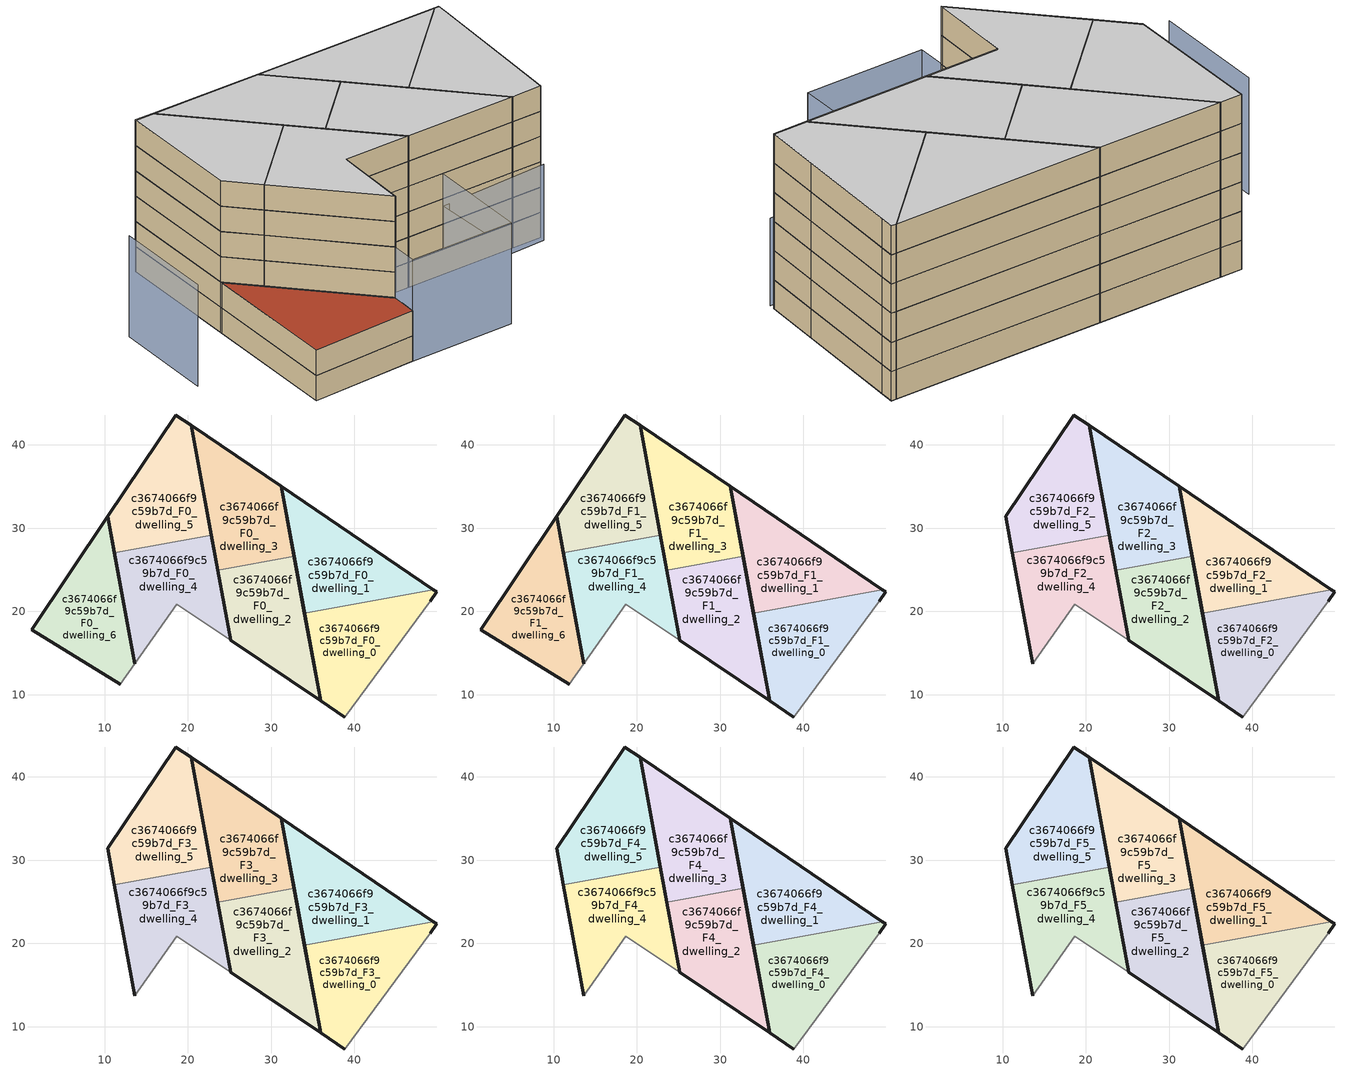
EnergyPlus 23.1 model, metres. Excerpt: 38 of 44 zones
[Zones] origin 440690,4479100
c3674066f9c59b7d_F0_dwelling_0
 floor ground (EU_floor_Construction): 42.39,12.1 49.08,21.19 49.91,22.33 49.48,22.63 34,19.78 35.93,9.28 38.85,7.32 z0
 wall outside (EU_wall_Construction): 49.48,22.63 49.91,22.33 49.08,21.19 / 38.85,7.32 35.93,9.28 34,19.78 z0:3
 wall adiabatic (EU_wall_Construction): 49.08,21.19 42.39,12.1 38.85,7.32 z0:3
 wall to c3674066f9c59b7d_F0_dwelling_1 (EU_wall_Construction): 34,19.78 49.48,22.63 z0:3
c3674066f9c59b7d_F0_dwelling_1
 floor ground (EU_floor_Construction): 49.48,22.63 31.2,35.01 34,19.78 z0
 wall outside (EU_wall_Construction): 34,19.78 31.2,35.01 49.48,22.63 z0:3
c3674066f9c59b7d_F0_dwelling_2
 floor ground (EU_floor_Construction): 35.93,9.28 32.74,26.64 23.59,24.95 25.13,16.54 z0
 wall outside (EU_wall_Construction): 32.74,26.64 35.93,9.28 25.13,16.54 23.59,24.95 z0:3
 wall to c3674066f9c59b7d_F0_dwelling_3 (EU_wall_Construction): 23.59,24.95 32.74,26.64 z0:3
c3674066f9c59b7d_F0_dwelling_3
 floor ground (EU_floor_Construction): 32.74,26.64 31.2,35.01 20.39,42.34 23.59,24.95 z0
 wall outside (EU_wall_Construction): 23.59,24.95 20.39,42.34 31.2,35.01 32.74,26.64 z0:3
c3674066f9c59b7d_F0_dwelling_4
 floor ground (EU_floor_Construction): 25.13,16.54 22.81,29.17 11.17,27.03 13.61,13.74 18.68,20.88 z0
 wall outside (EU_wall_Construction): 13.61,13.74 11.17,27.03 / 22.81,29.17 25.13,16.54 z0:3
 wall adiabatic (EU_wall_Construction): 25.13,16.54 18.68,20.88 13.61,13.74 z0:3
 wall to c3674066f9c59b7d_F0_dwelling_5 (EU_wall_Construction): 11.17,27.03 22.81,29.17 z0:3
c3674066f9c59b7d_F0_dwelling_5
 floor ground (EU_floor_Construction): 22.81,29.17 20.39,42.34 18.55,43.59 10.37,31.4 11.17,27.03 z0
 wall outside (EU_wall_Construction): 11.17,27.03 10.37,31.4 18.55,43.59 20.39,42.34 22.81,29.17 z0:3
c3674066f9c59b7d_F0_dwelling_6
 floor ground (EU_floor_Construction): 11.85,11.26 13.61,13.74 10.37,31.4 1.21,17.77 z0
 wall outside (EU_wall_Construction): 11.85,11.26 1.21,17.77 10.37,31.4 13.61,13.74 z0:3
 wall adiabatic (EU_wall_Construction): 13.61,13.74 11.85,11.26 z0:3
c3674066f9c59b7d_F1_dwelling_0
 floor to c3674066f9c59b7d_F0_dwelling_0 (EU_floor_Construction): 42.39,12.1 49.08,21.19 49.91,22.33 49.48,22.63 34,19.78 35.93,9.28 38.85,7.32 z3
 wall outside (EU_wall_Construction): 49.48,22.63 49.91,22.33 49.08,21.19 / 38.85,7.32 35.93,9.28 34,19.78 z3:6
 wall adiabatic (EU_wall_Construction): 49.08,21.19 42.39,12.1 38.85,7.32 z3:6
 wall to c3674066f9c59b7d_F1_dwelling_1 (EU_wall_Construction): 34,19.78 49.48,22.63 z3:6
c3674066f9c59b7d_F1_dwelling_1
 floor to c3674066f9c59b7d_F0_dwelling_1 (EU_floor_Construction): 49.48,22.63 31.2,35.01 34,19.78 z3
 wall outside (EU_wall_Construction): 34,19.78 31.2,35.01 49.48,22.63 z3:6
c3674066f9c59b7d_F1_dwelling_2
 floor to c3674066f9c59b7d_F0_dwelling_2 (EU_floor_Construction): 35.93,9.28 32.74,26.64 23.59,24.95 25.13,16.54 z3
 wall outside (EU_wall_Construction): 32.74,26.64 35.93,9.28 25.13,16.54 23.59,24.95 z3:6
 wall to c3674066f9c59b7d_F1_dwelling_3 (EU_wall_Construction): 23.59,24.95 32.74,26.64 z3:6
c3674066f9c59b7d_F1_dwelling_3
 floor to c3674066f9c59b7d_F0_dwelling_3 (EU_floor_Construction): 32.74,26.64 31.2,35.01 20.39,42.34 23.59,24.95 z3
 wall outside (EU_wall_Construction): 23.59,24.95 20.39,42.34 31.2,35.01 32.74,26.64 z3:6
c3674066f9c59b7d_F1_dwelling_4
 floor to c3674066f9c59b7d_F0_dwelling_4 (EU_floor_Construction): 25.13,16.54 22.81,29.17 11.17,27.03 13.61,13.74 18.68,20.88 z3
 wall outside (EU_wall_Construction): 13.61,13.74 11.17,27.03 / 22.81,29.17 25.13,16.54 z3:6
 wall adiabatic (EU_wall_Construction): 25.13,16.54 18.68,20.88 13.61,13.74 z3:6
 wall to c3674066f9c59b7d_F1_dwelling_5 (EU_wall_Construction): 11.17,27.03 22.81,29.17 z3:6
c3674066f9c59b7d_F1_dwelling_5
 floor to c3674066f9c59b7d_F0_dwelling_5 (EU_floor_Construction): 22.81,29.17 20.39,42.34 18.55,43.59 10.37,31.4 11.17,27.03 z3
 wall outside (EU_wall_Construction): 11.17,27.03 10.37,31.4 18.55,43.59 20.39,42.34 22.81,29.17 z3:6
c3674066f9c59b7d_F1_dwelling_6
 floor to c3674066f9c59b7d_F0_dwelling_6 (EU_floor_Construction): 11.85,11.26 13.61,13.74 10.37,31.4 1.21,17.77 z3
 wall outside (EU_wall_Construction): 11.85,11.26 1.21,17.77 10.37,31.4 13.61,13.74 z3:6
 wall adiabatic (EU_wall_Construction): 13.61,13.74 11.85,11.26 z3:6
 roof outside (EU_roof_Construction): 10.37,31.4 13.61,13.74 11.85,11.26 1.21,17.77 z6
c3674066f9c59b7d_F2_dwelling_0
 floor to c3674066f9c59b7d_F1_dwelling_0 (EU_floor_Construction): 42.39,12.1 49.08,21.19 49.91,22.33 49.48,22.63 34,19.78 35.93,9.28 38.85,7.32 z6
 wall outside (EU_wall_Construction): 49.48,22.63 49.91,22.33 49.08,21.19 / 38.85,7.32 35.93,9.28 34,19.78 z6:9
 wall adiabatic (EU_wall_Construction): 49.08,21.19 42.39,12.1 38.85,7.32 z6:9
 wall to c3674066f9c59b7d_F2_dwelling_1 (EU_wall_Construction): 34,19.78 49.48,22.63 z6:9
c3674066f9c59b7d_F2_dwelling_1
 floor to c3674066f9c59b7d_F1_dwelling_1 (EU_floor_Construction): 49.48,22.63 31.2,35.01 34,19.78 z6
 wall outside (EU_wall_Construction): 34,19.78 31.2,35.01 49.48,22.63 z6:9
c3674066f9c59b7d_F2_dwelling_2
 floor to c3674066f9c59b7d_F1_dwelling_2 (EU_floor_Construction): 35.93,9.28 32.74,26.64 23.59,24.95 25.13,16.54 z6
 wall outside (EU_wall_Construction): 32.74,26.64 35.93,9.28 25.13,16.54 23.59,24.95 z6:9
 wall to c3674066f9c59b7d_F2_dwelling_3 (EU_wall_Construction): 23.59,24.95 32.74,26.64 z6:9
c3674066f9c59b7d_F2_dwelling_3
 floor to c3674066f9c59b7d_F1_dwelling_3 (EU_floor_Construction): 32.74,26.64 31.2,35.01 20.39,42.34 23.59,24.95 z6
 wall outside (EU_wall_Construction): 23.59,24.95 20.39,42.34 31.2,35.01 32.74,26.64 z6:9
c3674066f9c59b7d_F2_dwelling_4
 floor to c3674066f9c59b7d_F1_dwelling_4 (EU_floor_Construction): 25.13,16.54 22.81,29.17 11.17,27.03 13.61,13.74 18.68,20.88 z6
 wall outside (EU_wall_Construction): 13.61,13.74 11.17,27.03 / 22.81,29.17 25.13,16.54 z6:9
 wall adiabatic (EU_wall_Construction): 25.13,16.54 18.68,20.88 13.61,13.74 z6:9
 wall to c3674066f9c59b7d_F2_dwelling_5 (EU_wall_Construction): 11.17,27.03 22.81,29.17 z6:9
c3674066f9c59b7d_F2_dwelling_5
 floor to c3674066f9c59b7d_F1_dwelling_5 (EU_floor_Construction): 22.81,29.17 20.39,42.34 18.55,43.59 10.37,31.4 11.17,27.03 z6
 wall outside (EU_wall_Construction): 11.17,27.03 10.37,31.4 18.55,43.59 20.39,42.34 22.81,29.17 z6:9
c3674066f9c59b7d_F3_dwelling_0
 floor to c3674066f9c59b7d_F2_dwelling_0 (EU_floor_Construction): 42.39,12.1 49.08,21.19 49.91,22.33 49.48,22.63 34,19.78 35.93,9.28 38.85,7.32 z9
 wall outside (EU_wall_Construction): 49.48,22.63 49.91,22.33 49.08,21.19 / 38.85,7.32 35.93,9.28 34,19.78 z9:12
 wall adiabatic (EU_wall_Construction): 49.08,21.19 42.39,12.1 38.85,7.32 z9:12
 wall to c3674066f9c59b7d_F3_dwelling_1 (EU_wall_Construction): 34,19.78 49.48,22.63 z9:12
c3674066f9c59b7d_F3_dwelling_1
 floor to c3674066f9c59b7d_F2_dwelling_1 (EU_floor_Construction): 49.48,22.63 31.2,35.01 34,19.78 z9
 wall outside (EU_wall_Construction): 34,19.78 31.2,35.01 49.48,22.63 z9:12
c3674066f9c59b7d_F3_dwelling_2
 floor to c3674066f9c59b7d_F2_dwelling_2 (EU_floor_Construction): 35.93,9.28 32.74,26.64 23.59,24.95 25.13,16.54 z9
 wall outside (EU_wall_Construction): 32.74,26.64 35.93,9.28 25.13,16.54 23.59,24.95 z9:12
 wall to c3674066f9c59b7d_F3_dwelling_3 (EU_wall_Construction): 23.59,24.95 32.74,26.64 z9:12
c3674066f9c59b7d_F3_dwelling_3
 floor to c3674066f9c59b7d_F2_dwelling_3 (EU_floor_Construction): 32.74,26.64 31.2,35.01 20.39,42.34 23.59,24.95 z9
 wall outside (EU_wall_Construction): 23.59,24.95 20.39,42.34 31.2,35.01 32.74,26.64 z9:12
c3674066f9c59b7d_F3_dwelling_4
 floor to c3674066f9c59b7d_F2_dwelling_4 (EU_floor_Construction): 25.13,16.54 22.81,29.17 11.17,27.03 13.61,13.74 18.68,20.88 z9
 wall outside (EU_wall_Construction): 13.61,13.74 11.17,27.03 / 22.81,29.17 25.13,16.54 z9:12
 wall adiabatic (EU_wall_Construction): 25.13,16.54 18.68,20.88 13.61,13.74 z9:12
 wall to c3674066f9c59b7d_F3_dwelling_5 (EU_wall_Construction): 11.17,27.03 22.81,29.17 z9:12
c3674066f9c59b7d_F3_dwelling_5
 floor to c3674066f9c59b7d_F2_dwelling_5 (EU_floor_Construction): 22.81,29.17 20.39,42.34 18.55,43.59 10.37,31.4 11.17,27.03 z9
 wall outside (EU_wall_Construction): 11.17,27.03 10.37,31.4 18.55,43.59 20.39,42.34 22.81,29.17 z9:12
c3674066f9c59b7d_F4_dwelling_0
 floor to c3674066f9c59b7d_F3_dwelling_0 (EU_floor_Construction): 42.39,12.1 49.08,21.19 49.91,22.33 49.48,22.63 34,19.78 35.93,9.28 38.85,7.32 z12
 wall outside (EU_wall_Construction): 49.48,22.63 49.91,22.33 49.08,21.19 / 38.85,7.32 35.93,9.28 34,19.78 z12:15
 wall adiabatic (EU_wall_Construction): 49.08,21.19 42.39,12.1 38.85,7.32 z12:15
 wall to c3674066f9c59b7d_F4_dwelling_1 (EU_wall_Construction): 34,19.78 49.48,22.63 z12:15
c3674066f9c59b7d_F4_dwelling_1
 floor to c3674066f9c59b7d_F3_dwelling_1 (EU_floor_Construction): 49.48,22.63 31.2,35.01 34,19.78 z12
 wall outside (EU_wall_Construction): 34,19.78 31.2,35.01 49.48,22.63 z12:15
c3674066f9c59b7d_F4_dwelling_2
 floor to c3674066f9c59b7d_F3_dwelling_2 (EU_floor_Construction): 35.93,9.28 32.74,26.64 23.59,24.95 25.13,16.54 z12
 wall outside (EU_wall_Construction): 32.74,26.64 35.93,9.28 25.13,16.54 23.59,24.95 z12:15
 wall to c3674066f9c59b7d_F4_dwelling_3 (EU_wall_Construction): 23.59,24.95 32.74,26.64 z12:15
c3674066f9c59b7d_F4_dwelling_3
 floor to c3674066f9c59b7d_F3_dwelling_3 (EU_floor_Construction): 32.74,26.64 31.2,35.01 20.39,42.34 23.59,24.95 z12
 wall outside (EU_wall_Construction): 23.59,24.95 20.39,42.34 31.2,35.01 32.74,26.64 z12:15
c3674066f9c59b7d_F4_dwelling_4
 floor to c3674066f9c59b7d_F3_dwelling_4 (EU_floor_Construction): 25.13,16.54 22.81,29.17 11.17,27.03 13.61,13.74 18.68,20.88 z12
 wall outside (EU_wall_Construction): 13.61,13.74 11.17,27.03 / 22.81,29.17 25.13,16.54 z12:15
 wall adiabatic (EU_wall_Construction): 25.13,16.54 18.68,20.88 13.61,13.74 z12:15
 wall to c3674066f9c59b7d_F4_dwelling_5 (EU_wall_Construction): 11.17,27.03 22.81,29.17 z12:15
c3674066f9c59b7d_F4_dwelling_5
 floor to c3674066f9c59b7d_F3_dwelling_5 (EU_floor_Construction): 22.81,29.17 20.39,42.34 18.55,43.59 10.37,31.4 11.17,27.03 z12
 wall outside (EU_wall_Construction): 11.17,27.03 10.37,31.4 18.55,43.59 20.39,42.34 22.81,29.17 z12:15
c3674066f9c59b7d_F5_dwelling_0
 floor to c3674066f9c59b7d_F4_dwelling_0 (EU_floor_Construction): 42.39,12.1 49.08,21.19 49.91,22.33 49.48,22.63 34,19.78 35.93,9.28 38.85,7.32 z15
 wall outside (EU_wall_Construction): 49.48,22.63 49.91,22.33 49.08,21.19 / 38.85,7.32 35.93,9.28 34,19.78 z15:18
 wall adiabatic (EU_wall_Construction): 49.08,21.19 42.39,12.1 38.85,7.32 z15:18
 wall to c3674066f9c59b7d_F5_dwelling_1 (EU_wall_Construction): 34,19.78 49.48,22.63 z15:18
 ceiling to c3674066f9c59b7d_F6_dwelling_0 (EU_floor_Construction): 49.91,22.33 49.08,21.19 42.39,12.1 38.85,7.32 35.93,9.28 34,19.78 49.48,22.63 z18
c3674066f9c59b7d_F5_dwelling_1
 floor to c3674066f9c59b7d_F4_dwelling_1 (EU_floor_Construction): 49.48,22.63 31.2,35.01 34,19.78 z15
 wall outside (EU_wall_Construction): 34,19.78 31.2,35.01 49.48,22.63 z15:18
 ceiling to c3674066f9c59b7d_F6_dwelling_1 (EU_floor_Construction): 49.48,22.63 34,19.78 31.2,35.01 z18
c3674066f9c59b7d_F5_dwelling_2
 floor to c3674066f9c59b7d_F4_dwelling_2 (EU_floor_Construction): 35.93,9.28 32.74,26.64 23.59,24.95 25.13,16.54 z15
 wall outside (EU_wall_Construction): 32.74,26.64 35.93,9.28 25.13,16.54 23.59,24.95 z15:18
 wall to c3674066f9c59b7d_F5_dwelling_3 (EU_wall_Construction): 23.59,24.95 32.74,26.64 z15:18
 ceiling to c3674066f9c59b7d_F6_dwelling_2 (EU_floor_Construction): 32.74,26.64 35.93,9.28 25.13,16.54 23.59,24.95 z18
c3674066f9c59b7d_F5_dwelling_3
 floor to c3674066f9c59b7d_F4_dwelling_3 (EU_floor_Construction): 32.74,26.64 31.2,35.01 20.39,42.34 23.59,24.95 z15
 wall outside (EU_wall_Construction): 23.59,24.95 20.39,42.34 31.2,35.01 32.74,26.64 z15:18
 ceiling to c3674066f9c59b7d_F6_dwelling_3 (EU_floor_Construction): 31.2,35.01 32.74,26.64 23.59,24.95 20.39,42.34 z18
c3674066f9c59b7d_F5_dwelling_4
 floor to c3674066f9c59b7d_F4_dwelling_4 (EU_floor_Construction): 25.13,16.54 22.81,29.17 11.17,27.03 13.61,13.74 18.68,20.88 z15
 wall outside (EU_wall_Construction): 13.61,13.74 11.17,27.03 / 22.81,29.17 25.13,16.54 z15:18
 wall adiabatic (EU_wall_Construction): 25.13,16.54 18.68,20.88 13.61,13.74 z15:18
 wall to c3674066f9c59b7d_F5_dwelling_5 (EU_wall_Construction): 11.17,27.03 22.81,29.17 z15:18
 ceiling to c3674066f9c59b7d_F6_dwelling_4 (EU_floor_Construction): 22.81,29.17 25.13,16.54 18.68,20.88 13.61,13.74 11.17,27.03 z18
c3674066f9c59b7d_F5_dwelling_5
 floor to c3674066f9c59b7d_F4_dwelling_5 (EU_floor_Construction): 22.81,29.17 20.39,42.34 18.55,43.59 10.37,31.4 11.17,27.03 z15
 wall outside (EU_wall_Construction): 11.17,27.03 10.37,31.4 18.55,43.59 20.39,42.34 22.81,29.17 z15:18
 ceiling to c3674066f9c59b7d_F6_dwelling_5 (EU_floor_Construction): 20.39,42.34 22.81,29.17 11.17,27.03 10.37,31.4 18.55,43.59 z18
shading: 6.44,39.85 -0.16,30.02 / 18.43,21.05 28.66,14.18 / 28.66,14.18 22.09,4.39 / 22.09,4.39 11.85,11.26 / 11.85,11.26 18.43,21.05 z0:12; 22.11,4.99 27.37,13.62 / 27.37,13.62 38.5,6.84 z0:9
[Building]
EU S2 Campaign: North Axis=0; Terrain=City; Solar Distribution=FullExterior
[Site:Location]
Madrid: Latitude=40.5; Longitude=-3.5; Time Zone=1; Elevation=609
[SizingPeriod:WeatherFileDays]
AnnualSizingPeriod: Begin Month=1; Begin Day of Month=1; End Month=12; End Day of Month=31; Day of Week for Start Day=Monday; Use Weather File Daylight Saving Period=No; Use Weather File Rain and Snow Indicators=No
[MATERIAL]
EU_InternalMass_Material: Roughness=MediumRough; Thickness=0.1; Conductivity=1; Density=1800; Specific Heat=900; Thermal Absorptance=0.9; Solar Absorptance=0.7; Visible Absorptance=0.7
[MATERIAL:NOMASS] Roughness=MediumRough; Thermal Absorptance=0.9; Solar Absorptance=0.7; Visible Absorptance=0.7
Name | Thermal Resistance
EU_wall_NoMass | 1.60022
EU_roof_NoMass | 1.57597
EU_floor_NoMass | 0.470652
[CONSTRUCTION]
EU_wall_Construction: EU_wall_NoMass
EU_roof_Construction: EU_roof_NoMass
EU_floor_Construction: EU_floor_NoMass
EU_InternalMass_Construction: EU_InternalMass_Material
[ZONE] Type=1; Multiplier=1; Ceiling Height=autocalculate; Floor Area=autocalculate; Part of Total Floor Area=Yes
Name | Volume
c3674066f9c59b7d_F0_dwelling_0; c3674066f9c59b7d_F1_dwelling_0; c3674066f9c59b7d_F2_dwelling_0; c3674066f9c59b7d_F3_dwelling_0; c3674066f9c59b7d_F4_dwelling_0; c3674066f9c59b7d_F5_dwelling_0 | 365.674
c3674066f9c59b7d_F0_dwelling_1; c3674066f9c59b7d_F1_dwelling_1; c3674066f9c59b7d_F2_dwelling_1; c3674066f9c59b7d_F3_dwelling_1; c3674066f9c59b7d_F4_dwelling_1; c3674066f9c59b7d_F5_dwelling_1 | 365.646
c3674066f9c59b7d_F0_dwelling_2; c3674066f9c59b7d_F1_dwelling_2; c3674066f9c59b7d_F2_dwelling_2; c3674066f9c59b7d_F3_dwelling_2; c3674066f9c59b7d_F4_dwelling_2; c3674066f9c59b7d_F5_dwelling_2 | 365.638
c3674066f9c59b7d_F0_dwelling_3; c3674066f9c59b7d_F1_dwelling_3; c3674066f9c59b7d_F2_dwelling_3; c3674066f9c59b7d_F3_dwelling_3; c3674066f9c59b7d_F4_dwelling_3; c3674066f9c59b7d_F5_dwelling_3 | 365.64
c3674066f9c59b7d_F0_dwelling_4; c3674066f9c59b7d_F1_dwelling_4; c3674066f9c59b7d_F2_dwelling_4; c3674066f9c59b7d_F3_dwelling_4; c3674066f9c59b7d_F4_dwelling_4; c3674066f9c59b7d_F5_dwelling_4 | 365.632
c3674066f9c59b7d_F0_dwelling_5; c3674066f9c59b7d_F1_dwelling_5; c3674066f9c59b7d_F2_dwelling_5; c3674066f9c59b7d_F3_dwelling_5; c3674066f9c59b7d_F4_dwelling_5; c3674066f9c59b7d_F5_dwelling_5 | 365.651
c3674066f9c59b7d_F0_dwelling_6; c3674066f9c59b7d_F1_dwelling_6 | 365.665
[INTERNALMASS] Construction=EU_InternalMass_Construction
Name | Zone or ZoneList | Surface Area
c3674066f9c59b7d_F0_dwelling_0_EU_InternalMass | c3674066f9c59b7d_F0_dwelling_0 | 121.892
c3674066f9c59b7d_F0_dwelling_1_EU_InternalMass | c3674066f9c59b7d_F0_dwelling_1 | 121.886
c3674066f9c59b7d_F0_dwelling_2_EU_InternalMass | c3674066f9c59b7d_F0_dwelling_2 | 121.879
c3674066f9c59b7d_F0_dwelling_3_EU_InternalMass | c3674066f9c59b7d_F0_dwelling_3 | 121.878
c3674066f9c59b7d_F0_dwelling_4_EU_InternalMass | c3674066f9c59b7d_F0_dwelling_4 | 121.875
c3674066f9c59b7d_F0_dwelling_5_EU_InternalMass | c3674066f9c59b7d_F0_dwelling_5 | 121.883
c3674066f9c59b7d_F0_dwelling_6_EU_InternalMass | c3674066f9c59b7d_F0_dwelling_6 | 121.888
c3674066f9c59b7d_F1_dwelling_0_EU_InternalMass | c3674066f9c59b7d_F1_dwelling_0 | 121.892
c3674066f9c59b7d_F1_dwelling_1_EU_InternalMass | c3674066f9c59b7d_F1_dwelling_1 | 121.886
c3674066f9c59b7d_F1_dwelling_2_EU_InternalMass | c3674066f9c59b7d_F1_dwelling_2 | 121.879
c3674066f9c59b7d_F1_dwelling_3_EU_InternalMass | c3674066f9c59b7d_F1_dwelling_3 | 121.878
c3674066f9c59b7d_F1_dwelling_4_EU_InternalMass | c3674066f9c59b7d_F1_dwelling_4 | 121.875
c3674066f9c59b7d_F1_dwelling_5_EU_InternalMass | c3674066f9c59b7d_F1_dwelling_5 | 121.883
c3674066f9c59b7d_F1_dwelling_6_EU_InternalMass | c3674066f9c59b7d_F1_dwelling_6 | 121.888
c3674066f9c59b7d_F2_dwelling_0_EU_InternalMass | c3674066f9c59b7d_F2_dwelling_0 | 142.194
c3674066f9c59b7d_F2_dwelling_1_EU_InternalMass | c3674066f9c59b7d_F2_dwelling_1 | 142.202
c3674066f9c59b7d_F2_dwelling_2_EU_InternalMass | c3674066f9c59b7d_F2_dwelling_2 | 142.196
c3674066f9c59b7d_F2_dwelling_3_EU_InternalMass | c3674066f9c59b7d_F2_dwelling_3 | 142.201
c3674066f9c59b7d_F2_dwelling_4_EU_InternalMass | c3674066f9c59b7d_F2_dwelling_4 | 142.198
c3674066f9c59b7d_F2_dwelling_5_EU_InternalMass | c3674066f9c59b7d_F2_dwelling_5 | 142.197
c3674066f9c59b7d_F3_dwelling_0_EU_InternalMass | c3674066f9c59b7d_F3_dwelling_0 | 142.194
c3674066f9c59b7d_F3_dwelling_1_EU_InternalMass | c3674066f9c59b7d_F3_dwelling_1 | 142.202
c3674066f9c59b7d_F3_dwelling_2_EU_InternalMass | c3674066f9c59b7d_F3_dwelling_2 | 142.196
c3674066f9c59b7d_F3_dwelling_3_EU_InternalMass | c3674066f9c59b7d_F3_dwelling_3 | 142.201
c3674066f9c59b7d_F3_dwelling_4_EU_InternalMass | c3674066f9c59b7d_F3_dwelling_4 | 142.198
c3674066f9c59b7d_F3_dwelling_5_EU_InternalMass | c3674066f9c59b7d_F3_dwelling_5 | 142.197
c3674066f9c59b7d_F4_dwelling_0_EU_InternalMass | c3674066f9c59b7d_F4_dwelling_0 | 142.194
c3674066f9c59b7d_F4_dwelling_1_EU_InternalMass | c3674066f9c59b7d_F4_dwelling_1 | 142.202
c3674066f9c59b7d_F4_dwelling_2_EU_InternalMass | c3674066f9c59b7d_F4_dwelling_2 | 142.196
c3674066f9c59b7d_F4_dwelling_3_EU_InternalMass | c3674066f9c59b7d_F4_dwelling_3 | 142.201
c3674066f9c59b7d_F4_dwelling_4_EU_InternalMass | c3674066f9c59b7d_F4_dwelling_4 | 142.198
c3674066f9c59b7d_F4_dwelling_5_EU_InternalMass | c3674066f9c59b7d_F4_dwelling_5 | 142.197
c3674066f9c59b7d_F5_dwelling_0_EU_InternalMass | c3674066f9c59b7d_F5_dwelling_0 | 142.194
c3674066f9c59b7d_F5_dwelling_1_EU_InternalMass | c3674066f9c59b7d_F5_dwelling_1 | 142.202
c3674066f9c59b7d_F5_dwelling_2_EU_InternalMass | c3674066f9c59b7d_F5_dwelling_2 | 142.196
c3674066f9c59b7d_F5_dwelling_3_EU_InternalMass | c3674066f9c59b7d_F5_dwelling_3 | 142.201
c3674066f9c59b7d_F5_dwelling_4_EU_InternalMass | c3674066f9c59b7d_F5_dwelling_4 | 142.198
c3674066f9c59b7d_F5_dwelling_5_EU_InternalMass | c3674066f9c59b7d_F5_dwelling_5 | 142.197
[OTHEREQUIPMENT] Fuel Type=Electricity; Design Level Calculation Method=Watts/Area; Power per Zone Floor Area=1; Fraction Latent=0; Fraction Radiant=0; Fraction Lost=0; Carbon Dioxide Generation Rate=0; EndUse Subcategory=EU_Step8_InternalGains
Name | Zone or ZoneList or Space or SpaceList | Schedule
EU_Step8_InternalGain_c3674066f9c59b7d_F0_dwelling_0_f000 | c3674066f9c59b7d_F0_dwelling_0 | EU_Step8_GainSchedule_c3674066f9c59b7d_F0_dwelling_0_f000
EU_Step8_InternalGain_c3674066f9c59b7d_F0_dwelling_1_f000 | c3674066f9c59b7d_F0_dwelling_1 | EU_Step8_GainSchedule_c3674066f9c59b7d_F0_dwelling_1_f000
EU_Step8_InternalGain_c3674066f9c59b7d_F0_dwelling_2_f000 | c3674066f9c59b7d_F0_dwelling_2 | EU_Step8_GainSchedule_c3674066f9c59b7d_F0_dwelling_2_f000
EU_Step8_InternalGain_c3674066f9c59b7d_F0_dwelling_3_f000 | c3674066f9c59b7d_F0_dwelling_3 | EU_Step8_GainSchedule_c3674066f9c59b7d_F0_dwelling_3_f000
EU_Step8_InternalGain_c3674066f9c59b7d_F0_dwelling_4_f000 | c3674066f9c59b7d_F0_dwelling_4 | EU_Step8_GainSchedule_c3674066f9c59b7d_F0_dwelling_4_f000
EU_Step8_InternalGain_c3674066f9c59b7d_F0_dwelling_5_f000 | c3674066f9c59b7d_F0_dwelling_5 | EU_Step8_GainSchedule_c3674066f9c59b7d_F0_dwelling_5_f000
EU_Step8_InternalGain_c3674066f9c59b7d_F0_dwelling_6_f000 | c3674066f9c59b7d_F0_dwelling_6 | EU_Step8_GainSchedule_c3674066f9c59b7d_F0_dwelling_6_f000
EU_Step8_InternalGain_c3674066f9c59b7d_F1_dwelling_0_f000 | c3674066f9c59b7d_F1_dwelling_0 | EU_Step8_GainSchedule_c3674066f9c59b7d_F1_dwelling_0_f000
EU_Step8_InternalGain_c3674066f9c59b7d_F1_dwelling_1_f000 | c3674066f9c59b7d_F1_dwelling_1 | EU_Step8_GainSchedule_c3674066f9c59b7d_F1_dwelling_1_f000
EU_Step8_InternalGain_c3674066f9c59b7d_F1_dwelling_2_f000 | c3674066f9c59b7d_F1_dwelling_2 | EU_Step8_GainSchedule_c3674066f9c59b7d_F1_dwelling_2_f000
EU_Step8_InternalGain_c3674066f9c59b7d_F1_dwelling_3_f000 | c3674066f9c59b7d_F1_dwelling_3 | EU_Step8_GainSchedule_c3674066f9c59b7d_F1_dwelling_3_f000
EU_Step8_InternalGain_c3674066f9c59b7d_F1_dwelling_4_f000 | c3674066f9c59b7d_F1_dwelling_4 | EU_Step8_GainSchedule_c3674066f9c59b7d_F1_dwelling_4_f000
EU_Step8_InternalGain_c3674066f9c59b7d_F1_dwelling_5_f000 | c3674066f9c59b7d_F1_dwelling_5 | EU_Step8_GainSchedule_c3674066f9c59b7d_F1_dwelling_5_f000
EU_Step8_InternalGain_c3674066f9c59b7d_F1_dwelling_6_f000 | c3674066f9c59b7d_F1_dwelling_6 | EU_Step8_GainSchedule_c3674066f9c59b7d_F1_dwelling_6_f000
EU_Step8_InternalGain_c3674066f9c59b7d_F2_dwelling_0_f000 | c3674066f9c59b7d_F2_dwelling_0 | EU_Step8_GainSchedule_c3674066f9c59b7d_F2_dwelling_0_f000
EU_Step8_InternalGain_c3674066f9c59b7d_F2_dwelling_1_f000 | c3674066f9c59b7d_F2_dwelling_1 | EU_Step8_GainSchedule_c3674066f9c59b7d_F2_dwelling_1_f000
EU_Step8_InternalGain_c3674066f9c59b7d_F2_dwelling_2_f000 | c3674066f9c59b7d_F2_dwelling_2 | EU_Step8_GainSchedule_c3674066f9c59b7d_F2_dwelling_2_f000
EU_Step8_InternalGain_c3674066f9c59b7d_F2_dwelling_3_f000 | c3674066f9c59b7d_F2_dwelling_3 | EU_Step8_GainSchedule_c3674066f9c59b7d_F2_dwelling_3_f000
EU_Step8_InternalGain_c3674066f9c59b7d_F2_dwelling_4_f000 | c3674066f9c59b7d_F2_dwelling_4 | EU_Step8_GainSchedule_c3674066f9c59b7d_F2_dwelling_4_f000
EU_Step8_InternalGain_c3674066f9c59b7d_F2_dwelling_5_f000 | c3674066f9c59b7d_F2_dwelling_5 | EU_Step8_GainSchedule_c3674066f9c59b7d_F2_dwelling_5_f000
EU_Step8_InternalGain_c3674066f9c59b7d_F3_dwelling_0_f000 | c3674066f9c59b7d_F3_dwelling_0 | EU_Step8_GainSchedule_c3674066f9c59b7d_F3_dwelling_0_f000
EU_Step8_InternalGain_c3674066f9c59b7d_F3_dwelling_1_f000 | c3674066f9c59b7d_F3_dwelling_1 | EU_Step8_GainSchedule_c3674066f9c59b7d_F3_dwelling_1_f000
EU_Step8_InternalGain_c3674066f9c59b7d_F3_dwelling_2_f000 | c3674066f9c59b7d_F3_dwelling_2 | EU_Step8_GainSchedule_c3674066f9c59b7d_F3_dwelling_2_f000
EU_Step8_InternalGain_c3674066f9c59b7d_F3_dwelling_3_f000 | c3674066f9c59b7d_F3_dwelling_3 | EU_Step8_GainSchedule_c3674066f9c59b7d_F3_dwelling_3_f000
EU_Step8_InternalGain_c3674066f9c59b7d_F3_dwelling_4_f000 | c3674066f9c59b7d_F3_dwelling_4 | EU_Step8_GainSchedule_c3674066f9c59b7d_F3_dwelling_4_f000
EU_Step8_InternalGain_c3674066f9c59b7d_F3_dwelling_5_f000 | c3674066f9c59b7d_F3_dwelling_5 | EU_Step8_GainSchedule_c3674066f9c59b7d_F3_dwelling_5_f000
EU_Step8_InternalGain_c3674066f9c59b7d_F4_dwelling_0_f000 | c3674066f9c59b7d_F4_dwelling_0 | EU_Step8_GainSchedule_c3674066f9c59b7d_F4_dwelling_0_f000
EU_Step8_InternalGain_c3674066f9c59b7d_F4_dwelling_1_f000 | c3674066f9c59b7d_F4_dwelling_1 | EU_Step8_GainSchedule_c3674066f9c59b7d_F4_dwelling_1_f000
EU_Step8_InternalGain_c3674066f9c59b7d_F4_dwelling_2_f000 | c3674066f9c59b7d_F4_dwelling_2 | EU_Step8_GainSchedule_c3674066f9c59b7d_F4_dwelling_2_f000
EU_Step8_InternalGain_c3674066f9c59b7d_F4_dwelling_3_f000 | c3674066f9c59b7d_F4_dwelling_3 | EU_Step8_GainSchedule_c3674066f9c59b7d_F4_dwelling_3_f000
EU_Step8_InternalGain_c3674066f9c59b7d_F4_dwelling_4_f000 | c3674066f9c59b7d_F4_dwelling_4 | EU_Step8_GainSchedule_c3674066f9c59b7d_F4_dwelling_4_f000
EU_Step8_InternalGain_c3674066f9c59b7d_F4_dwelling_5_f000 | c3674066f9c59b7d_F4_dwelling_5 | EU_Step8_GainSchedule_c3674066f9c59b7d_F4_dwelling_5_f000
EU_Step8_InternalGain_c3674066f9c59b7d_F5_dwelling_0_f000 | c3674066f9c59b7d_F5_dwelling_0 | EU_Step8_GainSchedule_c3674066f9c59b7d_F5_dwelling_0_f000
EU_Step8_InternalGain_c3674066f9c59b7d_F5_dwelling_1_f000 | c3674066f9c59b7d_F5_dwelling_1 | EU_Step8_GainSchedule_c3674066f9c59b7d_F5_dwelling_1_f000
EU_Step8_InternalGain_c3674066f9c59b7d_F5_dwelling_2_f000 | c3674066f9c59b7d_F5_dwelling_2 | EU_Step8_GainSchedule_c3674066f9c59b7d_F5_dwelling_2_f000
EU_Step8_InternalGain_c3674066f9c59b7d_F5_dwelling_3_f000 | c3674066f9c59b7d_F5_dwelling_3 | EU_Step8_GainSchedule_c3674066f9c59b7d_F5_dwelling_3_f000
EU_Step8_InternalGain_c3674066f9c59b7d_F5_dwelling_4_f000 | c3674066f9c59b7d_F5_dwelling_4 | EU_Step8_GainSchedule_c3674066f9c59b7d_F5_dwelling_4_f000
EU_Step8_InternalGain_c3674066f9c59b7d_F5_dwelling_5_f000 | c3674066f9c59b7d_F5_dwelling_5 | EU_Step8_GainSchedule_c3674066f9c59b7d_F5_dwelling_5_f000
[ZONEVENTILATION:DESIGNFLOWRATE] Schedule=EU_AlwaysOn; Design Flow Rate Calculation Method=AirChanges/Hour; Air Changes per Hour=0.480704; Ventilation Type=Natural; Fan Pressure Rise=0; Fan Total Efficiency=1; Constant Term Coefficient=1; Temperature Term Coefficient=0; Velocity Term Coefficient=0; Velocity Squared Term Coefficient=0; Minimum Indoor Temperature=-100; Maximum Indoor Temperature=100; Delta Temperature=-100; Minimum Outdoor Temperature=-100; Maximum Outdoor Temperature=100; Maximum Wind Speed=40
Name | Zone or ZoneList or Space or SpaceList
EU_ConstantAir_c3674066f9c59b7d_F0_dwelling_0 | c3674066f9c59b7d_F0_dwelling_0
EU_ConstantAir_c3674066f9c59b7d_F0_dwelling_1 | c3674066f9c59b7d_F0_dwelling_1
EU_ConstantAir_c3674066f9c59b7d_F0_dwelling_2 | c3674066f9c59b7d_F0_dwelling_2
EU_ConstantAir_c3674066f9c59b7d_F0_dwelling_3 | c3674066f9c59b7d_F0_dwelling_3
EU_ConstantAir_c3674066f9c59b7d_F0_dwelling_4 | c3674066f9c59b7d_F0_dwelling_4
EU_ConstantAir_c3674066f9c59b7d_F0_dwelling_5 | c3674066f9c59b7d_F0_dwelling_5
EU_ConstantAir_c3674066f9c59b7d_F0_dwelling_6 | c3674066f9c59b7d_F0_dwelling_6
EU_ConstantAir_c3674066f9c59b7d_F1_dwelling_0 | c3674066f9c59b7d_F1_dwelling_0
EU_ConstantAir_c3674066f9c59b7d_F1_dwelling_1 | c3674066f9c59b7d_F1_dwelling_1
EU_ConstantAir_c3674066f9c59b7d_F1_dwelling_2 | c3674066f9c59b7d_F1_dwelling_2
EU_ConstantAir_c3674066f9c59b7d_F1_dwelling_3 | c3674066f9c59b7d_F1_dwelling_3
EU_ConstantAir_c3674066f9c59b7d_F1_dwelling_4 | c3674066f9c59b7d_F1_dwelling_4
EU_ConstantAir_c3674066f9c59b7d_F1_dwelling_5 | c3674066f9c59b7d_F1_dwelling_5
EU_ConstantAir_c3674066f9c59b7d_F1_dwelling_6 | c3674066f9c59b7d_F1_dwelling_6
EU_ConstantAir_c3674066f9c59b7d_F2_dwelling_0 | c3674066f9c59b7d_F2_dwelling_0
EU_ConstantAir_c3674066f9c59b7d_F2_dwelling_1 | c3674066f9c59b7d_F2_dwelling_1
EU_ConstantAir_c3674066f9c59b7d_F2_dwelling_2 | c3674066f9c59b7d_F2_dwelling_2
EU_ConstantAir_c3674066f9c59b7d_F2_dwelling_3 | c3674066f9c59b7d_F2_dwelling_3
EU_ConstantAir_c3674066f9c59b7d_F2_dwelling_4 | c3674066f9c59b7d_F2_dwelling_4
EU_ConstantAir_c3674066f9c59b7d_F2_dwelling_5 | c3674066f9c59b7d_F2_dwelling_5
EU_ConstantAir_c3674066f9c59b7d_F3_dwelling_0 | c3674066f9c59b7d_F3_dwelling_0
EU_ConstantAir_c3674066f9c59b7d_F3_dwelling_1 | c3674066f9c59b7d_F3_dwelling_1
EU_ConstantAir_c3674066f9c59b7d_F3_dwelling_2 | c3674066f9c59b7d_F3_dwelling_2
EU_ConstantAir_c3674066f9c59b7d_F3_dwelling_3 | c3674066f9c59b7d_F3_dwelling_3
EU_ConstantAir_c3674066f9c59b7d_F3_dwelling_4 | c3674066f9c59b7d_F3_dwelling_4
EU_ConstantAir_c3674066f9c59b7d_F3_dwelling_5 | c3674066f9c59b7d_F3_dwelling_5
EU_ConstantAir_c3674066f9c59b7d_F4_dwelling_0 | c3674066f9c59b7d_F4_dwelling_0
EU_ConstantAir_c3674066f9c59b7d_F4_dwelling_1 | c3674066f9c59b7d_F4_dwelling_1
EU_ConstantAir_c3674066f9c59b7d_F4_dwelling_2 | c3674066f9c59b7d_F4_dwelling_2
EU_ConstantAir_c3674066f9c59b7d_F4_dwelling_3 | c3674066f9c59b7d_F4_dwelling_3
EU_ConstantAir_c3674066f9c59b7d_F4_dwelling_4 | c3674066f9c59b7d_F4_dwelling_4
EU_ConstantAir_c3674066f9c59b7d_F4_dwelling_5 | c3674066f9c59b7d_F4_dwelling_5
EU_ConstantAir_c3674066f9c59b7d_F5_dwelling_0 | c3674066f9c59b7d_F5_dwelling_0
EU_ConstantAir_c3674066f9c59b7d_F5_dwelling_1 | c3674066f9c59b7d_F5_dwelling_1
EU_ConstantAir_c3674066f9c59b7d_F5_dwelling_2 | c3674066f9c59b7d_F5_dwelling_2
EU_ConstantAir_c3674066f9c59b7d_F5_dwelling_3 | c3674066f9c59b7d_F5_dwelling_3
EU_ConstantAir_c3674066f9c59b7d_F5_dwelling_4 | c3674066f9c59b7d_F5_dwelling_4
EU_ConstantAir_c3674066f9c59b7d_F5_dwelling_5 | c3674066f9c59b7d_F5_dwelling_5
[HVACTEMPLATE:THERMOSTAT] Constant Heating Setpoint=20; Constant Cooling Setpoint=50
EU_HeatOnly_c3674066f9c59b7d_F0_dwelling_0; EU_HeatOnly_c3674066f9c59b7d_F0_dwelling_1; EU_HeatOnly_c3674066f9c59b7d_F0_dwelling_2; EU_HeatOnly_c3674066f9c59b7d_F0_dwelling_3; EU_HeatOnly_c3674066f9c59b7d_F0_dwelling_4; EU_HeatOnly_c3674066f9c59b7d_F0_dwelling_5; EU_HeatOnly_c3674066f9c59b7d_F0_dwelling_6; EU_HeatOnly_c3674066f9c59b7d_F1_dwelling_0; EU_HeatOnly_c3674066f9c59b7d_F1_dwelling_1; EU_HeatOnly_c3674066f9c59b7d_F1_dwelling_2; EU_HeatOnly_c3674066f9c59b7d_F1_dwelling_3; EU_HeatOnly_c3674066f9c59b7d_F1_dwelling_4; EU_HeatOnly_c3674066f9c59b7d_F1_dwelling_5; EU_HeatOnly_c3674066f9c59b7d_F1_dwelling_6; EU_HeatOnly_c3674066f9c59b7d_F2_dwelling_0; EU_HeatOnly_c3674066f9c59b7d_F2_dwelling_1; EU_HeatOnly_c3674066f9c59b7d_F2_dwelling_2; EU_HeatOnly_c3674066f9c59b7d_F2_dwelling_3; EU_HeatOnly_c3674066f9c59b7d_F2_dwelling_4; EU_HeatOnly_c3674066f9c59b7d_F2_dwelling_5; EU_HeatOnly_c3674066f9c59b7d_F3_dwelling_0; EU_HeatOnly_c3674066f9c59b7d_F3_dwelling_1; EU_HeatOnly_c3674066f9c59b7d_F3_dwelling_2; EU_HeatOnly_c3674066f9c59b7d_F3_dwelling_3; EU_HeatOnly_c3674066f9c59b7d_F3_dwelling_4; EU_HeatOnly_c3674066f9c59b7d_F3_dwelling_5; EU_HeatOnly_c3674066f9c59b7d_F4_dwelling_0; EU_HeatOnly_c3674066f9c59b7d_F4_dwelling_1; EU_HeatOnly_c3674066f9c59b7d_F4_dwelling_2; EU_HeatOnly_c3674066f9c59b7d_F4_dwelling_3; EU_HeatOnly_c3674066f9c59b7d_F4_dwelling_4; EU_HeatOnly_c3674066f9c59b7d_F4_dwelling_5; EU_HeatOnly_c3674066f9c59b7d_F5_dwelling_0; EU_HeatOnly_c3674066f9c59b7d_F5_dwelling_1; EU_HeatOnly_c3674066f9c59b7d_F5_dwelling_2; EU_HeatOnly_c3674066f9c59b7d_F5_dwelling_3; EU_HeatOnly_c3674066f9c59b7d_F5_dwelling_4; EU_HeatOnly_c3674066f9c59b7d_F5_dwelling_5; EU_HeatOnly_c3674066f9c59b7d_F6_dwelling_0; EU_HeatOnly_c3674066f9c59b7d_F6_dwelling_1; EU_HeatOnly_c3674066f9c59b7d_F6_dwelling_2; EU_HeatOnly_c3674066f9c59b7d_F6_dwelling_3; EU_HeatOnly_c3674066f9c59b7d_F6_dwelling_4; EU_HeatOnly_c3674066f9c59b7d_F6_dwelling_5
[HVACTEMPLATE:ZONE:IDEALLOADSAIRSYSTEM] System Availability Schedule=EU_AlwaysOn; Maximum Heating Supply Air Temperature=50; Minimum Cooling Supply Air Temperature=13; Maximum Heating Supply Air Humidity Ratio=0.0156; Minimum Cooling Supply Air Humidity Ratio=0.0077; Heating Limit=NoLimit; Cooling Limit=NoLimit; Heating Availability Schedule=EU_AlwaysOn; Cooling Availability Schedule=EU_CoolingOff; Dehumidification Control Type=ConstantSensibleHeatRatio; Cooling Sensible Heat Ratio=0.7; Dehumidification Setpoint=60; Humidification Control Type=None; Humidification Setpoint=30; Outdoor Air Method=None; Outdoor Air Flow Rate per Person=0.00944; Outdoor Air Flow Rate per Zone Floor Area=0; Outdoor Air Flow Rate per Zone=0; Demand Controlled Ventilation Type=None; Outdoor Air Economizer Type=NoEconomizer; Heat Recovery Type=None; Sensible Heat Recovery Effectiveness=0.7; Latent Heat Recovery Effectiveness=0.65
Name | Template Thermostat
c3674066f9c59b7d_F0_dwelling_0 | EU_HeatOnly_c3674066f9c59b7d_F0_dwelling_0
c3674066f9c59b7d_F0_dwelling_1 | EU_HeatOnly_c3674066f9c59b7d_F0_dwelling_1
c3674066f9c59b7d_F0_dwelling_2 | EU_HeatOnly_c3674066f9c59b7d_F0_dwelling_2
c3674066f9c59b7d_F0_dwelling_3 | EU_HeatOnly_c3674066f9c59b7d_F0_dwelling_3
c3674066f9c59b7d_F0_dwelling_4 | EU_HeatOnly_c3674066f9c59b7d_F0_dwelling_4
c3674066f9c59b7d_F0_dwelling_5 | EU_HeatOnly_c3674066f9c59b7d_F0_dwelling_5
c3674066f9c59b7d_F0_dwelling_6 | EU_HeatOnly_c3674066f9c59b7d_F0_dwelling_6
c3674066f9c59b7d_F1_dwelling_0 | EU_HeatOnly_c3674066f9c59b7d_F1_dwelling_0
c3674066f9c59b7d_F1_dwelling_1 | EU_HeatOnly_c3674066f9c59b7d_F1_dwelling_1
c3674066f9c59b7d_F1_dwelling_2 | EU_HeatOnly_c3674066f9c59b7d_F1_dwelling_2
c3674066f9c59b7d_F1_dwelling_3 | EU_HeatOnly_c3674066f9c59b7d_F1_dwelling_3
c3674066f9c59b7d_F1_dwelling_4 | EU_HeatOnly_c3674066f9c59b7d_F1_dwelling_4
c3674066f9c59b7d_F1_dwelling_5 | EU_HeatOnly_c3674066f9c59b7d_F1_dwelling_5
c3674066f9c59b7d_F1_dwelling_6 | EU_HeatOnly_c3674066f9c59b7d_F1_dwelling_6
c3674066f9c59b7d_F2_dwelling_0 | EU_HeatOnly_c3674066f9c59b7d_F2_dwelling_0
c3674066f9c59b7d_F2_dwelling_1 | EU_HeatOnly_c3674066f9c59b7d_F2_dwelling_1
c3674066f9c59b7d_F2_dwelling_2 | EU_HeatOnly_c3674066f9c59b7d_F2_dwelling_2
c3674066f9c59b7d_F2_dwelling_3 | EU_HeatOnly_c3674066f9c59b7d_F2_dwelling_3
c3674066f9c59b7d_F2_dwelling_4 | EU_HeatOnly_c3674066f9c59b7d_F2_dwelling_4
c3674066f9c59b7d_F2_dwelling_5 | EU_HeatOnly_c3674066f9c59b7d_F2_dwelling_5
c3674066f9c59b7d_F3_dwelling_0 | EU_HeatOnly_c3674066f9c59b7d_F3_dwelling_0
c3674066f9c59b7d_F3_dwelling_1 | EU_HeatOnly_c3674066f9c59b7d_F3_dwelling_1
c3674066f9c59b7d_F3_dwelling_2 | EU_HeatOnly_c3674066f9c59b7d_F3_dwelling_2
c3674066f9c59b7d_F3_dwelling_3 | EU_HeatOnly_c3674066f9c59b7d_F3_dwelling_3
c3674066f9c59b7d_F3_dwelling_4 | EU_HeatOnly_c3674066f9c59b7d_F3_dwelling_4
c3674066f9c59b7d_F3_dwelling_5 | EU_HeatOnly_c3674066f9c59b7d_F3_dwelling_5
c3674066f9c59b7d_F4_dwelling_0 | EU_HeatOnly_c3674066f9c59b7d_F4_dwelling_0
c3674066f9c59b7d_F4_dwelling_1 | EU_HeatOnly_c3674066f9c59b7d_F4_dwelling_1
c3674066f9c59b7d_F4_dwelling_2 | EU_HeatOnly_c3674066f9c59b7d_F4_dwelling_2
c3674066f9c59b7d_F4_dwelling_3 | EU_HeatOnly_c3674066f9c59b7d_F4_dwelling_3
c3674066f9c59b7d_F4_dwelling_4 | EU_HeatOnly_c3674066f9c59b7d_F4_dwelling_4
c3674066f9c59b7d_F4_dwelling_5 | EU_HeatOnly_c3674066f9c59b7d_F4_dwelling_5
c3674066f9c59b7d_F5_dwelling_0 | EU_HeatOnly_c3674066f9c59b7d_F5_dwelling_0
c3674066f9c59b7d_F5_dwelling_1 | EU_HeatOnly_c3674066f9c59b7d_F5_dwelling_1
c3674066f9c59b7d_F5_dwelling_2 | EU_HeatOnly_c3674066f9c59b7d_F5_dwelling_2
c3674066f9c59b7d_F5_dwelling_3 | EU_HeatOnly_c3674066f9c59b7d_F5_dwelling_3
c3674066f9c59b7d_F5_dwelling_4 | EU_HeatOnly_c3674066f9c59b7d_F5_dwelling_4
c3674066f9c59b7d_F5_dwelling_5 | EU_HeatOnly_c3674066f9c59b7d_F5_dwelling_5
[SIZING:ZONE] Zone Cooling Design Supply Air Temperature Input Method=SupplyAirTemperature; Zone Cooling Design Supply Air Temperature=13; Zone Heating Design Supply Air Temperature Input Method=SupplyAirTemperature; Zone Heating Design Supply Air Temperature=50; Zone Cooling Design Supply Air Humidity Ratio=0.008; Zone Heating Design Supply Air Humidity Ratio=0.008; Cooling Design Air Flow Method=DesignDay; Cooling Design Air Flow Rate=0; Cooling Minimum Air Flow per Zone Floor Area=0.000762; Cooling Minimum Air Flow=0; Cooling Minimum Air Flow Fraction=0.2; Heating Design Air Flow Method=DesignDay; Heating Design Air Flow Rate=0; Heating Maximum Air Flow per Zone Floor Area=0.002032; Heating Maximum Air Flow=0.141576; Heating Maximum Air Flow Fraction=0.3; Account for Dedicated Outdoor Air System=No; Dedicated Outdoor Air System Control Strategy=NeutralSupplyAir; Dedicated Outdoor Air Low Setpoint Temperature for Design=autosize; Dedicated Outdoor Air High Setpoint Temperature for Design=autosize; Zone Load Sizing Method=Sensible Load Only No Latent Load; Zone Latent Cooling Design Supply Air Humidity Ratio Input Method=HumidityRatioDifference; Zone Cooling Design Supply Air Humidity Ratio Difference=0.005; Zone Latent Heating Design Supply Air Humidity Ratio Input Method=HumidityRatioDifference; Zone Humidification Design Supply Air Humidity Ratio Difference=0.005
c3674066f9c59b7d_F0_dwelling_0; c3674066f9c59b7d_F0_dwelling_1; c3674066f9c59b7d_F0_dwelling_2; c3674066f9c59b7d_F0_dwelling_3; c3674066f9c59b7d_F0_dwelling_4; c3674066f9c59b7d_F0_dwelling_5; c3674066f9c59b7d_F0_dwelling_6; c3674066f9c59b7d_F1_dwelling_0; c3674066f9c59b7d_F1_dwelling_1; c3674066f9c59b7d_F1_dwelling_2; c3674066f9c59b7d_F1_dwelling_3; c3674066f9c59b7d_F1_dwelling_4; c3674066f9c59b7d_F1_dwelling_5; c3674066f9c59b7d_F1_dwelling_6; c3674066f9c59b7d_F2_dwelling_0; c3674066f9c59b7d_F2_dwelling_1; c3674066f9c59b7d_F2_dwelling_2; c3674066f9c59b7d_F2_dwelling_3; c3674066f9c59b7d_F2_dwelling_4; c3674066f9c59b7d_F2_dwelling_5; c3674066f9c59b7d_F3_dwelling_0; c3674066f9c59b7d_F3_dwelling_1; c3674066f9c59b7d_F3_dwelling_2; c3674066f9c59b7d_F3_dwelling_3; c3674066f9c59b7d_F3_dwelling_4; c3674066f9c59b7d_F3_dwelling_5; c3674066f9c59b7d_F4_dwelling_0; c3674066f9c59b7d_F4_dwelling_1; c3674066f9c59b7d_F4_dwelling_2; c3674066f9c59b7d_F4_dwelling_3; c3674066f9c59b7d_F4_dwelling_4; c3674066f9c59b7d_F4_dwelling_5; c3674066f9c59b7d_F5_dwelling_0; c3674066f9c59b7d_F5_dwelling_1; c3674066f9c59b7d_F5_dwelling_2; c3674066f9c59b7d_F5_dwelling_3; c3674066f9c59b7d_F5_dwelling_4; c3674066f9c59b7d_F5_dwelling_5
[SCHEDULE:CONSTANT]
Name | Hourly Value
EU_AlwaysOn | 1
EU_CoolingOff | 0
[SCHEDULE:FILE] Column Number=1; Rows to Skip at Top=0; Number of Hours of Data=8760; Column Separator=Comma; Interpolate to Timestep=No; Minutes per Item=60; Adjust Schedule for Daylight Savings=Yes
Name | File
EU_Step8_GainSchedule_c3674066f9c59b7d_F0_dwelling_0_f000 | ../../schedules/c3674066f9c59b7d/c3674066f9c59b7d_F0_dwelling_0_f000_gain.csv
EU_Step8_GainSchedule_c3674066f9c59b7d_F0_dwelling_1_f000 | ../../schedules/c3674066f9c59b7d/c3674066f9c59b7d_F0_dwelling_1_f000_gain.csv
EU_Step8_GainSchedule_c3674066f9c59b7d_F0_dwelling_2_f000 | ../../schedules/c3674066f9c59b7d/c3674066f9c59b7d_F0_dwelling_2_f000_gain.csv
EU_Step8_GainSchedule_c3674066f9c59b7d_F0_dwelling_3_f000 | ../../schedules/c3674066f9c59b7d/c3674066f9c59b7d_F0_dwelling_3_f000_gain.csv
EU_Step8_GainSchedule_c3674066f9c59b7d_F0_dwelling_4_f000 | ../../schedules/c3674066f9c59b7d/c3674066f9c59b7d_F0_dwelling_4_f000_gain.csv
EU_Step8_GainSchedule_c3674066f9c59b7d_F0_dwelling_5_f000 | ../../schedules/c3674066f9c59b7d/c3674066f9c59b7d_F0_dwelling_5_f000_gain.csv
EU_Step8_GainSchedule_c3674066f9c59b7d_F0_dwelling_6_f000 | ../../schedules/c3674066f9c59b7d/c3674066f9c59b7d_F0_dwelling_6_f000_gain.csv
EU_Step8_GainSchedule_c3674066f9c59b7d_F1_dwelling_0_f000 | ../../schedules/c3674066f9c59b7d/c3674066f9c59b7d_F1_dwelling_0_f000_gain.csv
EU_Step8_GainSchedule_c3674066f9c59b7d_F1_dwelling_1_f000 | ../../schedules/c3674066f9c59b7d/c3674066f9c59b7d_F1_dwelling_1_f000_gain.csv
EU_Step8_GainSchedule_c3674066f9c59b7d_F1_dwelling_2_f000 | ../../schedules/c3674066f9c59b7d/c3674066f9c59b7d_F1_dwelling_2_f000_gain.csv
EU_Step8_GainSchedule_c3674066f9c59b7d_F1_dwelling_3_f000 | ../../schedules/c3674066f9c59b7d/c3674066f9c59b7d_F1_dwelling_3_f000_gain.csv
EU_Step8_GainSchedule_c3674066f9c59b7d_F1_dwelling_4_f000 | ../../schedules/c3674066f9c59b7d/c3674066f9c59b7d_F1_dwelling_4_f000_gain.csv
EU_Step8_GainSchedule_c3674066f9c59b7d_F1_dwelling_5_f000 | ../../schedules/c3674066f9c59b7d/c3674066f9c59b7d_F1_dwelling_5_f000_gain.csv
EU_Step8_GainSchedule_c3674066f9c59b7d_F1_dwelling_6_f000 | ../../schedules/c3674066f9c59b7d/c3674066f9c59b7d_F1_dwelling_6_f000_gain.csv
EU_Step8_GainSchedule_c3674066f9c59b7d_F2_dwelling_0_f000 | ../../schedules/c3674066f9c59b7d/c3674066f9c59b7d_F2_dwelling_0_f000_gain.csv
EU_Step8_GainSchedule_c3674066f9c59b7d_F2_dwelling_1_f000 | ../../schedules/c3674066f9c59b7d/c3674066f9c59b7d_F2_dwelling_1_f000_gain.csv
EU_Step8_GainSchedule_c3674066f9c59b7d_F2_dwelling_2_f000 | ../../schedules/c3674066f9c59b7d/c3674066f9c59b7d_F2_dwelling_2_f000_gain.csv
EU_Step8_GainSchedule_c3674066f9c59b7d_F2_dwelling_3_f000 | ../../schedules/c3674066f9c59b7d/c3674066f9c59b7d_F2_dwelling_3_f000_gain.csv
EU_Step8_GainSchedule_c3674066f9c59b7d_F2_dwelling_4_f000 | ../../schedules/c3674066f9c59b7d/c3674066f9c59b7d_F2_dwelling_4_f000_gain.csv
EU_Step8_GainSchedule_c3674066f9c59b7d_F2_dwelling_5_f000 | ../../schedules/c3674066f9c59b7d/c3674066f9c59b7d_F2_dwelling_5_f000_gain.csv
EU_Step8_GainSchedule_c3674066f9c59b7d_F3_dwelling_0_f000 | ../../schedules/c3674066f9c59b7d/c3674066f9c59b7d_F3_dwelling_0_f000_gain.csv
EU_Step8_GainSchedule_c3674066f9c59b7d_F3_dwelling_1_f000 | ../../schedules/c3674066f9c59b7d/c3674066f9c59b7d_F3_dwelling_1_f000_gain.csv
EU_Step8_GainSchedule_c3674066f9c59b7d_F3_dwelling_2_f000 | ../../schedules/c3674066f9c59b7d/c3674066f9c59b7d_F3_dwelling_2_f000_gain.csv
EU_Step8_GainSchedule_c3674066f9c59b7d_F3_dwelling_3_f000 | ../../schedules/c3674066f9c59b7d/c3674066f9c59b7d_F3_dwelling_3_f000_gain.csv
EU_Step8_GainSchedule_c3674066f9c59b7d_F3_dwelling_4_f000 | ../../schedules/c3674066f9c59b7d/c3674066f9c59b7d_F3_dwelling_4_f000_gain.csv
EU_Step8_GainSchedule_c3674066f9c59b7d_F3_dwelling_5_f000 | ../../schedules/c3674066f9c59b7d/c3674066f9c59b7d_F3_dwelling_5_f000_gain.csv
EU_Step8_GainSchedule_c3674066f9c59b7d_F4_dwelling_0_f000 | ../../schedules/c3674066f9c59b7d/c3674066f9c59b7d_F4_dwelling_0_f000_gain.csv
EU_Step8_GainSchedule_c3674066f9c59b7d_F4_dwelling_1_f000 | ../../schedules/c3674066f9c59b7d/c3674066f9c59b7d_F4_dwelling_1_f000_gain.csv
EU_Step8_GainSchedule_c3674066f9c59b7d_F4_dwelling_2_f000 | ../../schedules/c3674066f9c59b7d/c3674066f9c59b7d_F4_dwelling_2_f000_gain.csv
EU_Step8_GainSchedule_c3674066f9c59b7d_F4_dwelling_3_f000 | ../../schedules/c3674066f9c59b7d/c3674066f9c59b7d_F4_dwelling_3_f000_gain.csv
EU_Step8_GainSchedule_c3674066f9c59b7d_F4_dwelling_4_f000 | ../../schedules/c3674066f9c59b7d/c3674066f9c59b7d_F4_dwelling_4_f000_gain.csv
EU_Step8_GainSchedule_c3674066f9c59b7d_F4_dwelling_5_f000 | ../../schedules/c3674066f9c59b7d/c3674066f9c59b7d_F4_dwelling_5_f000_gain.csv
EU_Step8_GainSchedule_c3674066f9c59b7d_F5_dwelling_0_f000 | ../../schedules/c3674066f9c59b7d/c3674066f9c59b7d_F5_dwelling_0_f000_gain.csv
EU_Step8_GainSchedule_c3674066f9c59b7d_F5_dwelling_1_f000 | ../../schedules/c3674066f9c59b7d/c3674066f9c59b7d_F5_dwelling_1_f000_gain.csv
EU_Step8_GainSchedule_c3674066f9c59b7d_F5_dwelling_2_f000 | ../../schedules/c3674066f9c59b7d/c3674066f9c59b7d_F5_dwelling_2_f000_gain.csv
EU_Step8_GainSchedule_c3674066f9c59b7d_F5_dwelling_3_f000 | ../../schedules/c3674066f9c59b7d/c3674066f9c59b7d_F5_dwelling_3_f000_gain.csv
EU_Step8_GainSchedule_c3674066f9c59b7d_F5_dwelling_4_f000 | ../../schedules/c3674066f9c59b7d/c3674066f9c59b7d_F5_dwelling_4_f000_gain.csv
EU_Step8_GainSchedule_c3674066f9c59b7d_F5_dwelling_5_f000 | ../../schedules/c3674066f9c59b7d/c3674066f9c59b7d_F5_dwelling_5_f000_gain.csv
